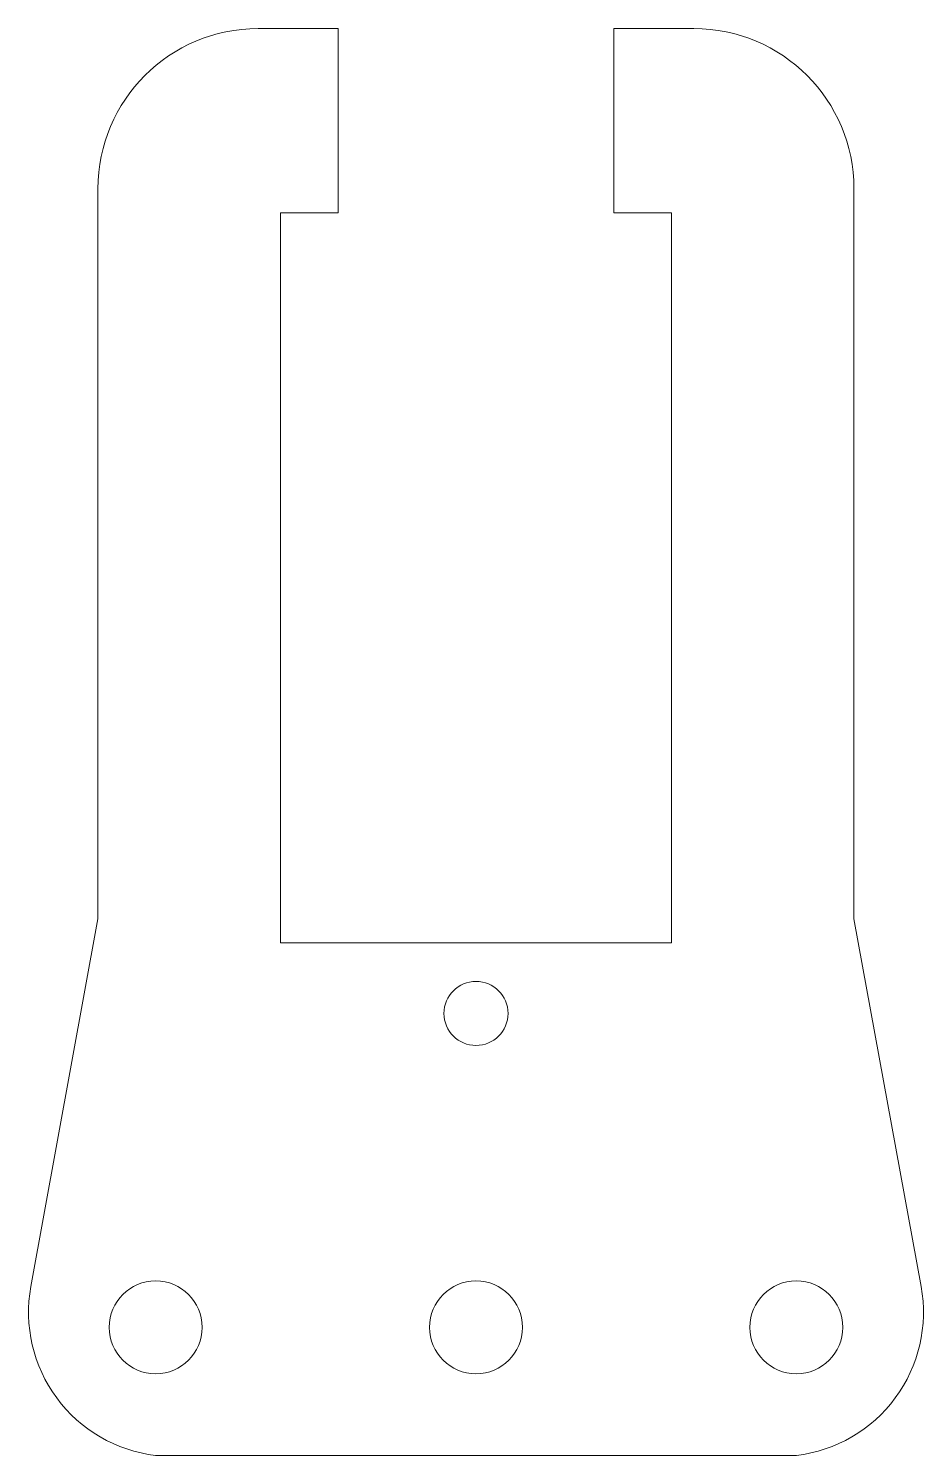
# Model space of a CAD drawing. Header units: millimetres. Extents: x 506 to 534, y 538.2 to 582.7.
import ezdxf

# ---------------------------------------------------------------- set-up
doc = ezdxf.new("R2010")
doc.units = ezdxf.units.MM

msp = doc.modelspace()

# ---------------------------------------------------------------- linework, layer by layer
at = {"color": 7, "linetype": 'Continuous', "lineweight": 15}
for p, q in [((515.682, 582.735), (513.182, 582.735)), ((515.682, 576.985), (515.682, 582.735)), ((526.782, 582.735), (524.282, 582.735)), ((524.282, 582.735), (524.282, 576.985)), ((508.182, 577.735), (508.182, 554.935)), ((531.782, 554.935), (531.782, 577.735)), ((513.882, 554.185), (513.882, 576.985)), ((513.882, 576.985), (515.682, 576.985)), ((524.282, 576.985), (526.082, 576.985)), ((526.082, 576.985), (526.082, 554.185)), ((508.182, 554.935), (506.087, 543.462)), ((533.877, 543.462), (531.782, 554.935)), ((526.082, 554.185), (513.882, 554.185)), ((509.982, 538.185), (529.982, 538.185))]:
    msp.add_line(p, q, dxfattribs=at)
for centre, radius in [((519.982, 551.985), 1), ((509.982, 542.185), 1.45), ((519.982, 542.185), 1.45), ((529.982, 542.185), 1.45)]:
    msp.add_circle(centre, radius, dxfattribs=at)
for centre, radius, start, end in [((513.182, 577.735), 5, 90, 180), ((526.782, 577.735), 5, 0, 90), ((510.514, 542.653), 4.5, 169.6522, 263.2121), ((529.45, 542.653), 4.5, 276.7879, 10.3478)]:
    msp.add_arc(centre, radius, start, end, dxfattribs=at)

doc.saveas('drawing.dxf')
